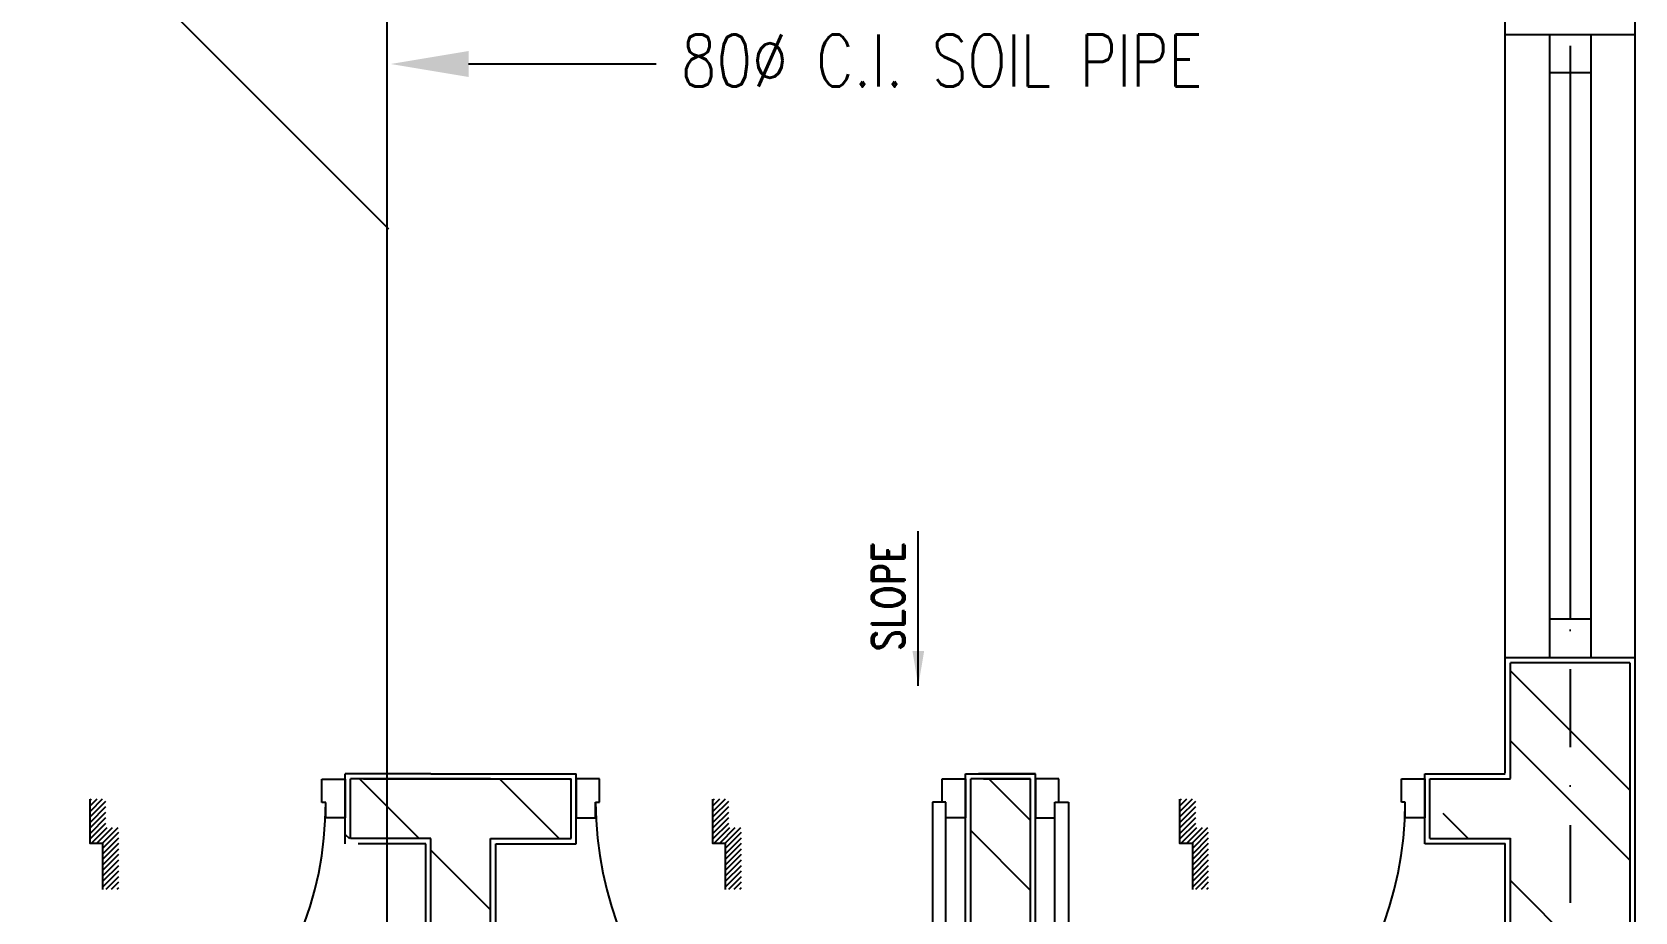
# Model space of a CAD drawing. Extents: x -437689 to -407696, y -55787 to -37037.
# Drawn here: x -434699 to -433155, y -40139 to -39292 of the extents above; entities that cross this region are included whole.
import ezdxf

# ---------------------------------------------------------------- set-up
doc = ezdxf.new("R2010")
doc.units = 0
doc.header["$LTSCALE"] = 150
doc.header["$MEASUREMENT"] = 0
doc.linetypes.add('DASHDOT', pattern=[1, 0.5, -0.25, 0, -0.25])
doc.linetypes.add('HIDDEN', pattern=[9.525, 6.35, -3.175])
doc.layers.get('0').update_dxf_attribs({"linetype": 'CONTINUOUS'})
for name, color, linetype in [('5MM', 6, 'CONTINUOUS'), ('DOOR', 31, 'CONTINUOUS'), ('DR', 6, 'CONTINUOUS'), ('DROP', 64, 'CONTINUOUS'), ('GRID', 252, 'DASHDOT'), ('TEXT', 7, 'CONTINUOUS'), ('TXT', 7, 'CONTINUOUS'), ('VENT', 8, 'HIDDEN'), ('WALL', 7, 'CONTINUOUS'), ('WIN-1', 56, 'CONTINUOUS')]:
    doc.layers.add(name, color=color, linetype=linetype)
doc.styles.add('T', font='romans.shx', dxfattribs={"height": 450})
doc.styles.add('TESTI', font='ROMAND.SHX')

# ---------------------------------------------------------------- blocks, each defined once
blk = doc.blocks.new('*X0')
at = {"color": 0}
for p, q in [((12820.5, 9936.7), (12795.5, 9961.7)), ((12829.3, 9936.7), (12804.3, 9961.7)), ((12838.2, 9936.7), (12813.2, 9961.7)), ((12847, 9936.7), (12822, 9961.7)), ((12855.8, 9936.7), (12830.8, 9961.7)), ((12859.3, 9942.1), (12839.7, 9961.7)), ((12859.3, 9951), (12848.5, 9961.7)), ((12859.3, 9959.8), (12857.4, 9961.7)), ((12734.9, 9916.2), (12714.5, 9936.6)), ((12743.8, 9916.2), (12718.8, 9941.2)), ((12752.6, 9916.2), (12727.6, 9941.2)), ((12761.4, 9916.2), (12736.4, 9941.2)), ((12770.3, 9916.2), (12745.3, 9941.2)), ((12779.1, 9916.2), (12754.1, 9941.2)), ((12788, 9916.2), (12763, 9941.2)), ((12796.8, 9916.2), (12771.8, 9941.2)), ((12805.6, 9916.2), (12780.6, 9941.2)), ((12813.4, 9935), (12788.4, 9960)), ((12813.4, 9926.1), (12788.4, 9951.1)), ((12813.4, 9917.3), (12788.4, 9942.3)), ((12726.1, 9916.2), (12714.5, 9927.8)), ((12717.3, 9916.2), (12714.5, 9918.9))]:
    blk.add_line(p, q, dxfattribs=at)

msp = doc.modelspace()

# ---------------------------------------------------------------- linework, layer by layer
at = {"layer": '5MM'}
for points in [[(-434630.6, -40117.4), (-434630.6, -40073.1), (-434642.9, -40073.1), (-434642.9, -40030.6)], [(-434030.6, -40117.4), (-434030.6, -40073.1), (-434042.9, -40073.1), (-434042.9, -40030.6)], [(-433580.6, -40117.4), (-433580.6, -40073.1), (-433592.9, -40073.1), (-433592.9, -40030.6)]]:
    msp.add_lwpolyline(points, dxfattribs=at)
at = {"layer": 'DOOR', "color": 8}
for p, q in [((-434419.5, -40011.1), (-434397, -40011.1)), ((-434419.5, -40033.6), (-434419.5, -40011.1)), ((-434397, -40011), (-434397, -40006)), ((-434397, -40011.1), (-434397, -40048.6)), ((-434152, -40011), (-434174.5, -40011)), ((-434174.5, -40011), (-434174.5, -40048.5)), ((-434152, -40033.5), (-434152, -40011)), ((-433822, -40011), (-433799.5, -40011)), ((-433822, -40033.5), (-433822, -40011)), ((-433799.5, -40011), (-433799.5, -40048.5)), ((-433709.5, -40011), (-433732, -40011)), ((-433732, -40011), (-433732, -40048.5)), ((-433709.5, -40033.5), (-433709.5, -40011)), ((-433379.5, -40011), (-433357, -40011)), ((-433379.5, -40033.5), (-433379.5, -40011)), ((-433357, -40011), (-433357, -40048.5)), ((-434415.8, -40033.6), (-434419.5, -40033.6)), ((-434415.8, -40048.6), (-434415.8, -40033.6)), ((-434155.8, -40048.5), (-434155.8, -40033.5)), ((-434155.8, -40033.5), (-434152, -40033.5)), ((-433818.3, -40033.5), (-433831.4, -40033.5)), ((-433831.4, -40033.5), (-433831.4, -40370.8)), ((-433818.3, -40033.5), (-433822, -40033.5)), ((-433818.3, -40048.5), (-433818.3, -40033.5)), ((-433818.3, -40371), (-433818.3, -40033.5)), ((-433737, -40068.5), (-433737, -40030.8)), ((-433713.3, -40048.5), (-433713.3, -40033.5)), ((-433713.3, -40033.5), (-433709.5, -40033.5)), ((-433713.3, -40371), (-433713.3, -40033.5)), ((-433713.3, -40033.5), (-433700.2, -40033.5)), ((-433700.2, -40033.5), (-433700.2, -40370.8)), ((-433375.8, -40033.5), (-433379.5, -40033.5)), ((-433375.8, -40048.5), (-433375.8, -40033.5)), ((-434397, -40048.6), (-434415.8, -40048.6)), ((-434174.5, -40048.5), (-434155.8, -40048.5)), ((-433799.5, -40048.5), (-433818.3, -40048.5)), ((-433732, -40048.5), (-433713.3, -40048.5)), ((-433357, -40048.5), (-433375.8, -40048.5))]:
    msp.add_line(p, q, dxfattribs=at)
for centre, start, end in [((-434753.3, -40033.6), 270, 360), ((-433818.3, -40033.5), 180, 270), ((-433713.3, -40033.5), 270, 360)]:
    msp.add_arc(centre, 337.5, start, end, dxfattribs=at)
at = {"layer": 'DR', "linetype": 'CONTINUOUS', "ltscale": 900}
for p, q in [((-434355.1, -39481.6), (-434894.6, -38942)), ((-434357.1, -38946), (-434357.1, -41099.4))]:
    msp.add_line(p, q, dxfattribs=at)
msp.add_lwpolyline([(-434278.2, -39322.5), (-434148, -39322.5), (-434097.6, -39322.5)], dxfattribs=at)
msp.add_solid([(-434278.2, -39335), (-434353.2, -39322.5), (-434278.2, -39310)], dxfattribs=at)
at = {"layer": 'GRID'}
msp.add_line((-433217, -38254.2), (-433217, -43799.9), dxfattribs=at)
at = {"layer": 'VENT'}
for p, q in [((-433237, -39330.6), (-433197, -39330.6)), ((-433217, -39330.6), (-433217, -39856.8))]:
    msp.add_line(p, q, dxfattribs=at)
at = {"layer": 'WALL', "color": 9}
for p, q in [((-433279.5, -40005.6), (-433279.5, -38970.6)), ((-433154.5, -39294.3), (-433154.5, -42369.4)), ((-434314.5, -40006), (-434397.1, -40006)), ((-434397.1, -40073.5), (-434397.1, -40011)), ((-434257, -40006), (-434174.5, -40006)), ((-434174.5, -40073.5), (-434174.5, -40006)), ((-433799.5, -40738.5), (-433799.5, -40006)), ((-433732, -40006), (-433782, -40006)), ((-433732, -40738.5), (-433732, -40006)), ((-433357, -40073.5), (-433357, -40006)), ((-434319.5, -40073.5), (-434384.5, -40073.5)), ((-434319.5, -40738.5), (-434319.5, -40073.5)), ((-434252, -40738.5), (-434252, -40073.5)), ((-433279.5, -40738.5), (-433279.5, -40073.5))]:
    msp.add_line(p, q, dxfattribs=at)
at = {"layer": 'WALL', "color": 9, "linetype": 'CONTINUOUS'}
for p, q in [((-433154.5, -38965.6), (-433154.5, -39294.3)), ((-433154.5, -39294.3), (-433279.5, -39294.3)), ((-434314.5, -40006), (-434257, -40006)), ((-433357, -40006), (-433279.5, -40006)), ((-434252, -40073.5), (-434174.5, -40073.5))]:
    msp.add_line(p, q, dxfattribs=at)
at = {"layer": 'WALL', "color": 6}
msp.add_line((-433845, -39921.5), (-433845, -39772.5), dxfattribs=at)
at = {"layer": 'WALL', "linetype": 'CONTINUOUS'}
for p, q in [((-433237, -39856.8), (-433197, -39856.8)), ((-434379.5, -40011), (-434192, -40011)), ((-434257, -40011), (-434314.5, -40011)), ((-434314.5, -40011), (-434257, -40011)), ((-433782, -40011), (-433737, -40011)), ((-433352, -40011), (-433274.5, -40011)), ((-434257, -40068.5), (-434179.5, -40068.5)), ((-433352, -40068.5), (-433274.5, -40068.5))]:
    msp.add_line(p, q, dxfattribs=at)
at = {"layer": 'WALL', "color": 9, "linetype": 'CONTINUOUS', "ltscale": 900}
msp.add_line((-433154.5, -39894.3), (-433279.5, -39894.3), dxfattribs=at)
at = {"layer": 'WALL', "linetype": 'CONTINUOUS', "ltscale": 900}
msp.add_line((-433159.5, -39899.3), (-433274.5, -39899.3), dxfattribs=at)
at = {"layer": 'WALL'}
for p, q in [((-433274.5, -40010.6), (-433274.5, -39899.3)), ((-433159.5, -39899.3), (-433159.5, -42369.4)), ((-434392.1, -40068.5), (-434392.1, -40011)), ((-434314.5, -40011), (-434392.1, -40011)), ((-434257, -40011), (-434179.5, -40011)), ((-434179.5, -40068.5), (-434179.5, -40011)), ((-433794.5, -40743.5), (-433794.5, -40011)), ((-433794.5, -40743.5), (-433794.5, -40011)), ((-433794.5, -40743.5), (-433794.5, -40011)), ((-433737, -40011), (-433794.5, -40011)), ((-433737, -40743.5), (-433737, -40011)), ((-433737, -40743.5), (-433737, -40011)), ((-433352, -40068.5), (-433352, -40011)), ((-434314.5, -40068.5), (-434392.1, -40068.5)), ((-434314.5, -40743.5), (-434314.5, -40068.5)), ((-434257, -40743.5), (-434257, -40068.5)), ((-433274.5, -40743.1), (-433274.5, -40068.1)), ((-433274.5, -40743.1), (-433274.5, -40068.1)), ((-433274.5, -40743.5), (-433274.5, -40068.5)), ((-433274.5, -40743.5), (-433274.5, -40068.5)), ((-433279.5, -40738.1), (-433279.5, -40073.1))]:
    msp.add_line(p, q, dxfattribs=at)
at = {"layer": 'WALL', "color": 9, "linetype": 'DASHDOT', "ltscale": 900}
for p, q in [((-433274.5, -39906.9), (-433159.5, -40021.9)), ((-433274.5, -39974.2), (-433159.5, -40089.2)), ((-434383.1, -40011.1), (-434325.7, -40068.5)), ((-434248.5, -40011), (-434191, -40068.5)), ((-434181.1, -40011), (-434179.5, -40012.6)), ((-433799.5, -40006), (-433732, -40006)), ((-433782, -40006), (-433787, -40006)), ((-433777, -40011), (-433737, -40051)), ((-433339.5, -40043.9), (-433315.4, -40068.1)), ((-434397.1, -40064.5), (-434393, -40068.5)), ((-433794.5, -40060.8), (-433737, -40118.3)), ((-434314.5, -40079.7), (-434257, -40137.2)), ((-433279.5, -40073.5), (-433356.9, -40073.5)), ((-433274.5, -40108.9), (-433159.5, -40223.9))]:
    msp.add_line(p, q, dxfattribs=at)
at = {"layer": 'WALL', "color": 6}
msp.add_solid([(-433850.6, -39887.8), (-433839.3, -39887.8), (-433845, -39921.5)], dxfattribs=at)
at = {"layer": 'WIN-1'}
for p, q in [((-433237, -39294.3), (-433237, -39894.3)), ((-433197, -39294.3), (-433197, -39894.3))]:
    msp.add_line(p, q, dxfattribs=at)

# ---------------------------------------------------------------- block references
at = {"layer": 'DROP', "xscale": 0.5999999999985448, "yscale": 0.5999999999767169, "zscale": 0.6, "rotation": 90}
for p in [(-428665.9, -47746.1), (-428065.9, -47746.1), (-427615.9, -47746.1)]:
    msp.add_blockref('*X0', p, dxfattribs=at)

# ---------------------------------------------------------------- texts
at = {"layer": 'TEXT', "style": 'T', "width": 0.8}
msp.add_text('80%%c C.I. SOIL PIPE', height=50, dxfattribs=at).set_placement((-434073.6, -39344.2))
at = {"layer": 'TXT', "style": 'TESTI', "width": 0.8}
msp.add_text('SLOPE', height=31.5, rotation=90, dxfattribs=at).set_placement((-433858.2, -39888.2))

doc.saveas('drawing.dxf')
